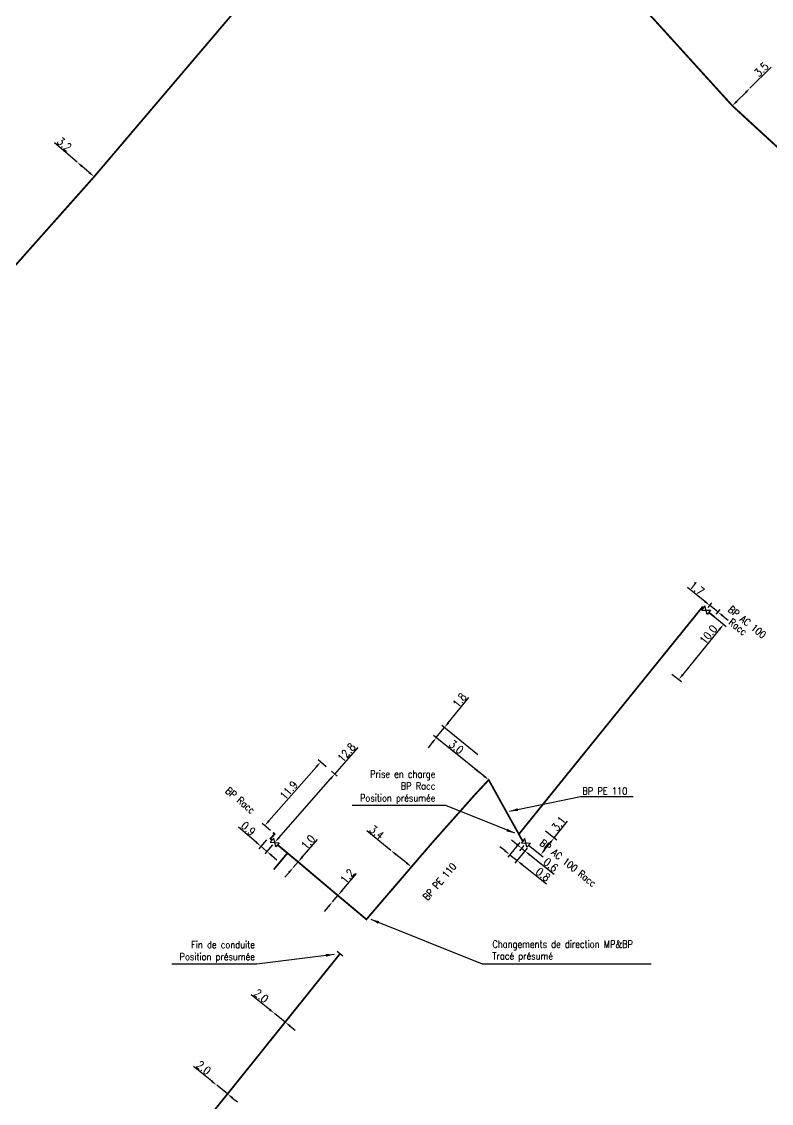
# Model space of a CAD drawing. Header units: millimetres. Extents: x 183997 to 185000, y 127999 to 129007.
# Drawn here: x 184763.2 to 184868.7, y 128414 to 128566 of the extents above; entities that cross this region are included whole.
import ezdxf
from ezdxf.enums import TextEntityAlignment as Align

# ---------------------------------------------------------------- set-up
doc = ezdxf.new("R2010")
doc.units = ezdxf.units.MM
doc.header["$PDMODE"] = 34
for name, pattern in [('L_100_PE', [14, 10, -1.5, 1, -1.5]), ('L_25_FT', [2000, 1000, 1000]), ('L_25_PE', [2000, 1000, 1000]), ('L_RAC_AP', [3.5, 2, -1.5]), ('L_RAC_PE', [3.5, 2, -1.5])]:
    doc.linetypes.add(name, pattern=pattern)
doc.layers.get('0').update_dxf_attribs({"linetype": 'CONTINUOUS'})
doc.layers.get('DEFPOINTS').update_dxf_attribs({"linetype": 'CONTINUOUS'})
for name, color, linetype in [('L_140', 3, 'CONTINUOUS'), ('L_150', 1, 'CONTINUOUS'), ('L_170', 7, 'CONTINUOUS'), ('L_300', 7, 'CONTINUOUS'), ('L_340', 7, 'CONTINUOUS')]:
    doc.layers.add(name, color=color, linetype=linetype)
doc.styles.get("Standard").update_dxf_attribs({"font": 'romans.shx', "width": 0.85})
doc.dimstyles.get("Standard").update_dxf_attribs({"dimtxt": 1.5, "dimasz": 1.2, "dimexe": 0.625, "dimexo": 0.625, "dimgap": 0.25, "dimtad": 1, "dimdec": 1, "dimzin": 0, "dimdsep": 46, "dimtxsty": 'Standard', "dimcen": -0.5, "dimadec": 0, "dimazin": 0, "dimtfac": 1, "dimtdec": 1, "dimtmove": 0, "dimatfit": 3, "dimfxl": 0, "dimtolj": 1, "dimtzin": 0, "dimarcsym": 0})

# ---------------------------------------------------------------- blocks, each defined once
blk = doc.blocks.new('*D153')
at = {"layer": 'DEFPOINTS', "color": 0, "ltscale": 0.5, "transparency": 16777216}
for p in [(184836.55, 128452.55), (184838.14, 128451.28), (184834.16, 128450.56)]:
    blk.add_point(p, dxfattribs=at)
at = {"layer": 'L_300', "color": 0, "lineweight": -2, "ltscale": 0.5, "transparency": 16777216}
for p, q in [((184836.91, 128452.26), (184838.5, 128450.98)), ((184838.14, 128451.28), (184840.02, 128453.62)), ((184834.52, 128450.27), (184836.6, 128448.6)), ((184836.79, 128449.6), (184837.58, 128450.58))]:
    blk.add_line(p, q, dxfattribs=at)
at = {"layer": 'L_300', "color": 0, "ltscale": 0.5, "transparency": 16777216}
for points in [[(184837.46, 128450.67), (184837.69, 128450.48), (184838.14, 128451.28)], [(184836.68, 128449.69), (184836.91, 128449.51), (184836.23, 128448.9)]]:
    blk.add_solid(points, dxfattribs=at)
at = {"layer": 'L_300', "color": 0, "ltscale": 0.5, "transparency": 16777216, "insert": (184838.78, 128453.27), "char_height": 1.125, "attachment_point": 5, "rotation": 51.2708}
blk.add_mtext('\\A1;3.1', dxfattribs=at)
blk = doc.blocks.new('*D154')
at = {"layer": 'DEFPOINTS', "color": 0, "ltscale": 0.5, "transparency": 16777216}
for p in [(184834.02, 128449.44), (184834.16, 128450.56), (184834.62, 128450.19)]:
    blk.add_point(p, dxfattribs=at)
at = {"layer": 'L_300', "color": 0, "lineweight": -2, "ltscale": 0.5, "transparency": 16777216}
for p, q in [((184832.85, 128450.38), (184832.15, 128450.95)), ((184833.86, 128450.2), (184833.25, 128449.46)), ((184833.55, 128449.82), (184834.02, 128449.44)), ((184834.33, 128449.82), (184833.72, 128449.08)), ((184834.72, 128448.88), (184838.12, 128446.16))]:
    blk.add_line(p, q, dxfattribs=at)
at = {"layer": 'L_300', "color": 0, "ltscale": 0.5, "transparency": 16777216}
for points in [[(184832.94, 128450.5), (184832.75, 128450.27), (184833.55, 128449.82)], [(184834.81, 128449), (184834.63, 128448.76), (184834.02, 128449.44)]]:
    blk.add_solid(points, dxfattribs=at)
at = {"layer": 'L_300', "color": 0, "ltscale": 0.5, "transparency": 16777216, "insert": (184837.66, 128447.48), "char_height": 1.125, "attachment_point": 5, "rotation": 321.2708}
blk.add_mtext('\\A1;0.6', dxfattribs=at)
blk = doc.blocks.new('*D155')
at = {"layer": 'DEFPOINTS', "color": 0, "linetype": 'Continuous', "transparency": 16777216}
for p in [(184833.61, 128451), (184834.62, 128450.19), (184832.92, 128448.1)]:
    blk.add_point(p, dxfattribs=at)
at = {"layer": 'L_140', "color": 0, "linetype": 'Continuous', "lineweight": -2, "transparency": 16777216}
for p, q in [((184831.21, 128449.48), (184830.5, 128450.04)), ((184833.31, 128450.64), (184831.61, 128448.55)), ((184834.33, 128449.82), (184832.63, 128447.74)), ((184831.91, 128448.91), (184832.92, 128448.1)), ((184833.63, 128447.54), (184837.04, 128444.8))]:
    blk.add_line(p, q, dxfattribs=at)
at = {"layer": 'L_140', "color": 0, "linetype": 'Continuous', "transparency": 16777216}
for points in [[(184831.3, 128449.59), (184831.11, 128449.36), (184831.91, 128448.91)], [(184833.72, 128447.65), (184833.53, 128447.42), (184832.92, 128448.1)]]:
    blk.add_solid(points, dxfattribs=at)
at = {"layer": 'L_140', "color": 0, "linetype": 'Continuous', "transparency": 16777216, "insert": (184836.58, 128446.13), "char_height": 1.125, "attachment_point": 5, "rotation": 321.2708}
blk.add_mtext('\\A1;0.8', dxfattribs=at)
blk = doc.blocks.new('L_340_07')
at = {"color": 0, "linetype": 'Continuous', "const_width": 0.25, "flags": 128}
blk.add_lwpolyline([(0, 0), (0.35, 0)], dxfattribs=at)
at = {"color": 0, "linetype": 'Continuous', "flags": 128}
blk.add_lwpolyline([(0.35, -0.5), (0.35, 0.5)], dxfattribs=at)
at = {"color": 0, "linetype": 'Continuous', "width": 0.75, "flags": 3}
for tag, p in [('DEF_LEG', (0.72, -3.47)), ('DEF_COUP', (0.72, -5.97)), ('DEF_TYPE', (0.72, -8.47))]:
    blk.add_attdef(tag, text='', height=1.2, dxfattribs=at).set_placement(p, align=Align.MIDDLE)
blk = doc.blocks.new('L_300_09')
at = {"color": 0, "linetype": 'Continuous', "flags": 128}
blk.add_lwpolyline([(0.5, -0.38), (-0.5, 0.38), (-0.5, -0.38), (0.5, 0.38), (0.5, -0.38)], dxfattribs=at)
at = {"color": 0, "linetype": 'Continuous', "width": 0.75}
blk.add_attdef('NUM', text='', height=1, dxfattribs=at).set_placement((0, 1.69), align=Align.MIDDLE_CENTER)
at = {"color": 0, "linetype": 'Continuous', "width": 0.75, "flags": 3}
for tag, p in [('DEF_LEG', (0, -5)), ('DEF_COUP', (0, -7.5)), ('DEF_TYPE', (0, -10))]:
    blk.add_attdef(tag, text='', height=1.2, dxfattribs=at).set_placement(p, align=Align.MIDDLE)
blk = doc.blocks.new('*D1363')
at = {"layer": 'DEFPOINTS', "color": 0, "linetype": 'Continuous', "transparency": 16777216}
for p in [(184798.79, 128426.61), (184798.79, 128426.61), (184800.31, 128425.39)]:
    blk.add_point(p, dxfattribs=at)
at = {"layer": 'L_150', "color": 0, "linetype": 'Continuous', "lineweight": -2, "transparency": 16777216}
for p, q in [((184798.09, 128427.17), (184795.53, 128429.22)), ((184800.31, 128425.39), (184798.79, 128426.61)), ((184801.01, 128424.83), (184801.71, 128424.26))]:
    blk.add_line(p, q, dxfattribs=at)
at = {"layer": 'L_150', "color": 0, "linetype": 'Continuous', "transparency": 16777216}
for points in [[(184798.18, 128427.29), (184797.99, 128427.06), (184798.79, 128426.61)], [(184801.1, 128424.94), (184800.92, 128424.71), (184800.31, 128425.39)]]:
    blk.add_solid(points, dxfattribs=at)
at = {"layer": 'L_150', "color": 0, "linetype": 'Continuous', "transparency": 16777216, "insert": (184796.93, 128429.07), "char_height": 1.125, "attachment_point": 5, "rotation": 321.2542}
blk.add_mtext('\\A1;2.0', dxfattribs=at)
blk = doc.blocks.new('*D1368')
at = {"layer": 'DEFPOINTS', "color": 0, "linetype": 'Continuous', "transparency": 16777216}
for p in [(184790.68, 128416.51), (184790.68, 128416.51), (184792.2, 128415.29)]:
    blk.add_point(p, dxfattribs=at)
at = {"layer": 'L_150', "color": 0, "linetype": 'Continuous', "lineweight": -2, "transparency": 16777216}
for p, q in [((184789.98, 128417.07), (184787.43, 128419.13)), ((184792.2, 128415.29), (184790.68, 128416.51)), ((184792.9, 128414.72), (184793.6, 128414.16))]:
    blk.add_line(p, q, dxfattribs=at)
at = {"layer": 'L_150', "color": 0, "linetype": 'Continuous', "transparency": 16777216}
for points in [[(184790.08, 128417.19), (184789.89, 128416.96), (184790.68, 128416.51)], [(184793, 128414.84), (184792.81, 128414.6), (184792.2, 128415.29)]]:
    blk.add_solid(points, dxfattribs=at)
at = {"layer": 'L_150', "color": 0, "linetype": 'Continuous', "transparency": 16777216, "insert": (184788.83, 128418.97), "char_height": 1.125, "attachment_point": 5, "rotation": 321.1436}
blk.add_mtext('\\A1;2.0', dxfattribs=at)
blk = doc.blocks.new('*D419')
at = {"layer": 'DEFPOINTS', "color": 0, "linetype": 'Continuous', "transparency": 16777216}
for p in [(184771.03, 128546.25), (184771.03, 128546.25), (184773.44, 128544.19)]:
    blk.add_point(p, dxfattribs=at)
at = {"layer": 'L_150', "color": 0, "linetype": 'Continuous', "lineweight": -2, "transparency": 16777216}
for p, q in [((184771.03, 128546.25), (184767.85, 128548.96)), ((184772.75, 128544.77), (184771.71, 128545.66))]:
    blk.add_line(p, q, dxfattribs=at)
at = {"layer": 'L_150', "color": 0, "linetype": 'Continuous', "transparency": 16777216}
for points in [[(184771.81, 128545.78), (184771.62, 128545.55), (184771.03, 128546.25)], [(184772.85, 128544.88), (184772.66, 128544.66), (184773.44, 128544.19)]]:
    blk.add_solid(points, dxfattribs=at)
at = {"layer": 'L_150', "color": 0, "linetype": 'Continuous', "transparency": 16777216, "insert": (184769.25, 128548.76), "char_height": 1.125, "attachment_point": 5, "rotation": 319.4443}
blk.add_mtext('\\A1;3.2', dxfattribs=at)
blk = doc.blocks.new('*D421')
at = {"layer": 'DEFPOINTS', "color": 0, "linetype": 'Continuous', "transparency": 16777216}
for p in [(184805.29, 128461.95), (184806.45, 128460.96), (184798.59, 128452.02)]:
    blk.add_point(p, dxfattribs=at)
at = {"layer": 'L_170', "color": 0, "linetype": 'Continuous', "lineweight": -2, "transparency": 16777216}
for p, q in [((184806.09, 128461.26), (184804.93, 128462.25)), ((184798.03, 128453.68), (184804.7, 128461.27)), ((184798.24, 128452.32), (184797.08, 128453.31))]:
    blk.add_line(p, q, dxfattribs=at)
at = {"layer": 'L_170', "color": 0, "linetype": 'Continuous', "transparency": 16777216}
for points in [[(184804.58, 128461.37), (184804.81, 128461.17), (184805.29, 128461.95)], [(184797.92, 128453.78), (184798.15, 128453.58), (184797.44, 128453)]]:
    blk.add_solid(points, dxfattribs=at)
at = {"layer": 'L_170', "color": 0, "linetype": 'Continuous', "transparency": 16777216, "insert": (184800.8, 128457.97), "char_height": 1.125, "attachment_point": 5, "rotation": 48.7253}
blk.add_mtext('\\A1;11.9', dxfattribs=at)
blk = doc.blocks.new('*D423')
at = {"layer": 'DEFPOINTS', "color": 0, "linetype": 'Continuous', "transparency": 16777216}
for p in [(184798, 128451.34), (184797.74, 128449.37), (184798.84, 128450.63)]:
    blk.add_point(p, dxfattribs=at)
at = {"layer": 'L_300', "color": 0, "linetype": 'Continuous', "lineweight": -2, "transparency": 16777216}
for p, q in [((184796.22, 128450.67), (184793.76, 128452.77)), ((184797.69, 128450.99), (184796.59, 128449.73)), ((184797.74, 128449.37), (184796.9, 128450.09)), ((184798.53, 128450.28), (184797.43, 128449.02)), ((184798.42, 128448.79), (184799.11, 128448.2))]:
    blk.add_line(p, q, dxfattribs=at)
at = {"layer": 'L_300', "color": 0, "linetype": 'Continuous', "transparency": 16777216}
for points in [[(184796.31, 128450.78), (184796.12, 128450.56), (184796.9, 128450.09)], [(184798.52, 128448.9), (184798.32, 128448.67), (184797.74, 128449.37)]]:
    blk.add_solid(points, dxfattribs=at)
at = {"layer": 'L_300', "color": 0, "linetype": 'Continuous', "transparency": 16777216, "insert": (184795.13, 128452.58), "char_height": 1.125, "attachment_point": 5, "rotation": 319.5215}
blk.add_mtext('\\A1;0.9', dxfattribs=at)
blk = doc.blocks.new('*D424')
at = {"layer": 'DEFPOINTS', "color": 0, "linetype": 'Continuous', "transparency": 16777216}
for p in [(184807.72, 128443.18), (184806.96, 128442.29), (184806.96, 128442.29)]:
    blk.add_point(p, dxfattribs=at)
at = {"layer": 'L_140', "color": 0, "linetype": 'Continuous', "lineweight": -2, "transparency": 16777216}
for p, q in [((184808.31, 128443.87), (184810.35, 128446.26)), ((184806.96, 128442.29), (184807.72, 128443.18)), ((184806.37, 128441.6), (184805.79, 128440.92))]:
    blk.add_line(p, q, dxfattribs=at)
at = {"layer": 'L_140', "color": 0, "linetype": 'Continuous', "transparency": 16777216}
for points in [[(184808.2, 128443.97), (184808.42, 128443.77), (184807.72, 128443.18)], [(184806.26, 128441.7), (184806.49, 128441.51), (184806.96, 128442.29)]]:
    blk.add_solid(points, dxfattribs=at)
at = {"layer": 'L_140', "color": 0, "linetype": 'Continuous', "transparency": 16777216, "insert": (184809.05, 128445.89), "char_height": 1.125, "attachment_point": 5, "rotation": 49.4523}
blk.add_mtext('\\A1;1.2', dxfattribs=at)
blk = doc.blocks.new('*D425')
at = {"layer": 'DEFPOINTS', "color": 0, "linetype": 'Continuous', "transparency": 16777216}
for p in [(184806.45, 128460.96), (184807.28, 128460.25), (184798.84, 128450.63)]:
    blk.add_point(p, dxfattribs=at)
at = {"layer": 'L_300', "color": 0, "linetype": 'Continuous', "lineweight": -2, "transparency": 16777216}
for p, q in [((184807.28, 128460.25), (184810.55, 128463.97)), ((184806.8, 128460.65), (184807.64, 128459.94)), ((184799.43, 128451.3), (184806.69, 128459.57))]:
    blk.add_line(p, q, dxfattribs=at)
at = {"layer": 'L_300', "color": 0, "linetype": 'Continuous', "transparency": 16777216}
for points in [[(184806.57, 128459.67), (184806.8, 128459.47), (184807.28, 128460.25)], [(184799.32, 128451.4), (184799.54, 128451.21), (184798.84, 128450.63)]]:
    blk.add_solid(points, dxfattribs=at)
at = {"layer": 'L_300', "color": 0, "linetype": 'Continuous', "transparency": 16777216, "insert": (184808.94, 128463.28), "char_height": 1.125, "attachment_point": 5, "rotation": 48.7253}
blk.add_mtext('\\A1;12.8', dxfattribs=at)
blk = doc.blocks.new('*D427')
at = {"layer": 'DEFPOINTS', "color": 0, "linetype": 'Continuous', "transparency": 16777216}
for p in [(184815.17, 128449.52), (184815.17, 128449.52), (184818.06, 128447.19)]:
    blk.add_point(p, dxfattribs=at)
at = {"layer": 'L_140', "color": 0, "linetype": 'Continuous', "lineweight": -2, "transparency": 16777216}
for p, q in [((184815.17, 128449.52), (184811.77, 128452.25)), ((184817.36, 128447.76), (184815.87, 128448.95))]:
    blk.add_line(p, q, dxfattribs=at)
at = {"layer": 'L_140', "color": 0, "linetype": 'Continuous', "transparency": 16777216}
for points in [[(184815.96, 128449.07), (184815.78, 128448.84), (184815.17, 128449.52)], [(184817.45, 128447.88), (184817.27, 128447.64), (184818.06, 128447.19)]]:
    blk.add_solid(points, dxfattribs=at)
at = {"layer": 'L_140', "color": 0, "linetype": 'Continuous', "transparency": 16777216, "insert": (184813.18, 128452.07), "char_height": 1.125, "attachment_point": 5, "rotation": 321.256}
blk.add_mtext('\\A1;3.4', dxfattribs=at)
blk = doc.blocks.new('*D428')
at = {"layer": 'DEFPOINTS', "color": 0, "linetype": 'Continuous', "transparency": 16777216}
for p in [(184802.12, 128447.9), (184801.44, 128447.11), (184801.44, 128447.11)]:
    blk.add_point(p, dxfattribs=at)
at = {"layer": 'L_140', "color": 0, "linetype": 'Continuous', "lineweight": -2, "transparency": 16777216}
for p, q in [((184802.71, 128448.58), (184804.83, 128451.03)), ((184801.44, 128447.11), (184802.12, 128447.9)), ((184800.85, 128446.43), (184800.26, 128445.75))]:
    blk.add_line(p, q, dxfattribs=at)
at = {"layer": 'L_140', "color": 0, "linetype": 'Continuous', "transparency": 16777216}
for points in [[(184802.59, 128448.67), (184802.82, 128448.48), (184802.12, 128447.9)], [(184800.73, 128446.53), (184800.96, 128446.33), (184801.44, 128447.11)]]:
    blk.add_solid(points, dxfattribs=at)
at = {"layer": 'L_140', "color": 0, "linetype": 'Continuous', "transparency": 16777216, "insert": (184803.53, 128450.67), "char_height": 1.125, "attachment_point": 5, "rotation": 49.1464}
blk.add_mtext('\\A1;1.0', dxfattribs=at)
blk = doc.blocks.new('*D429')
at = {"layer": 'DEFPOINTS', "color": 0, "linetype": 'Continuous', "transparency": 16777216}
for p in [(184822.69, 128466.76), (184827.76, 128462.67), (184828.93, 128459.42)]:
    blk.add_point(p, dxfattribs=at)
at = {"layer": 'L_140', "color": 0, "linetype": 'Continuous', "lineweight": -2, "transparency": 16777216}
for p, q in [((184823.25, 128467.46), (184826.12, 128471.01)), ((184821.56, 128465.36), (184822.69, 128466.76)), ((184827.4, 128462.97), (184822.32, 128467.05)), ((184821, 128464.66), (184820.43, 128463.95)), ((184828.56, 128459.72), (184821.19, 128465.65))]:
    blk.add_line(p, q, dxfattribs=at)
at = {"layer": 'L_140', "color": 0, "linetype": 'Continuous', "transparency": 16777216}
for points in [[(184823.14, 128467.55), (184823.37, 128467.37), (184822.69, 128466.76)], [(184820.88, 128464.75), (184821.11, 128464.56), (184821.56, 128465.36)]]:
    blk.add_solid(points, dxfattribs=at)
at = {"layer": 'L_140', "color": 0, "linetype": 'Continuous', "transparency": 16777216, "insert": (184824.83, 128470.61), "char_height": 1.125, "attachment_point": 5, "rotation": 51.1586}
blk.add_mtext('\\A1;1.8', dxfattribs=at)
blk = doc.blocks.new('*D430')
at = {"layer": 'DEFPOINTS', "color": 0, "linetype": 'Continuous', "transparency": 16777216}
for p in [(184826.63, 128461.27), (184826.63, 128461.27), (184828.93, 128459.42)]:
    blk.add_point(p, dxfattribs=at)
at = {"layer": 'L_140', "color": 0, "linetype": 'Continuous', "lineweight": -2, "transparency": 16777216}
for p, q in [((184826.63, 128461.27), (184822.99, 128464.21)), ((184828.23, 128459.99), (184827.33, 128460.71))]:
    blk.add_line(p, q, dxfattribs=at)
at = {"layer": 'L_140', "color": 0, "linetype": 'Continuous', "transparency": 16777216}
for points in [[(184827.43, 128460.83), (184827.24, 128460.59), (184826.63, 128461.27)], [(184828.32, 128460.1), (184828.13, 128459.87), (184828.93, 128459.42)]]:
    blk.add_solid(points, dxfattribs=at)
at = {"layer": 'L_140', "color": 0, "linetype": 'Continuous', "transparency": 16777216, "insert": (184824.38, 128464.05), "char_height": 1.125, "attachment_point": 5, "rotation": 321.1586}
blk.add_mtext('\\A1;3.0', dxfattribs=at)
blk = doc.blocks.new('*D448')
at = {"layer": 'DEFPOINTS', "color": 0, "linetype": 'Continuous', "transparency": 16777216}
for p in [(184859.5, 128483.28), (184861.18, 128483.02), (184860.65, 128482.36)]:
    blk.add_point(p, dxfattribs=at)
at = {"layer": 'L_170', "color": 0, "linetype": 'Continuous', "lineweight": -2, "transparency": 16777216}
for p, q in [((184859.34, 128484.5), (184856.89, 128486.46)), ((184859.8, 128483.64), (184860.33, 128484.3)), ((184861.18, 128483.02), (184860.04, 128483.94)), ((184860.94, 128482.72), (184861.48, 128483.38)), ((184861.89, 128482.45), (184862.59, 128481.89))]:
    blk.add_line(p, q, dxfattribs=at)
at = {"layer": 'L_170', "color": 0, "linetype": 'Continuous', "transparency": 16777216}
for points in [[(184859.43, 128484.62), (184859.24, 128484.38), (184860.04, 128483.94)], [(184861.98, 128482.57), (184861.79, 128482.34), (184861.18, 128483.02)]]:
    blk.add_solid(points, dxfattribs=at)
at = {"layer": 'L_170', "color": 0, "linetype": 'Continuous', "transparency": 16777216, "insert": (184858.23, 128486.35), "char_height": 1.125, "attachment_point": 5, "rotation": 321.2703}
blk.add_mtext('\\A1;1.7', dxfattribs=at)
blk = doc.blocks.new('*D449')
at = {"layer": 'DEFPOINTS', "color": 0, "linetype": 'Continuous', "transparency": 16777216}
for p in [(184859.5, 128483.28), (184854.34, 128474.6), (184855.67, 128473.53)]:
    blk.add_point(p, dxfattribs=at)
at = {"layer": 'L_170', "color": 0, "linetype": 'Continuous', "lineweight": -2, "transparency": 16777216}
for p, q in [((184859.87, 128482.98), (184862.34, 128481)), ((184861.41, 128480.6), (184856.24, 128474.23)), ((184854.71, 128474.3), (184856.04, 128473.24))]:
    blk.add_line(p, q, dxfattribs=at)
at = {"layer": 'L_170', "color": 0, "linetype": 'Continuous', "transparency": 16777216}
for points in [[(184861.29, 128480.69), (184861.52, 128480.5), (184861.97, 128481.29)], [(184856.12, 128474.33), (184856.35, 128474.14), (184855.67, 128473.53)]]:
    blk.add_solid(points, dxfattribs=at)
at = {"layer": 'L_170', "color": 0, "linetype": 'Continuous', "transparency": 16777216, "insert": (184859.83, 128479.85), "char_height": 1.125, "attachment_point": 5, "rotation": 50.9145}
blk.add_mtext('\\A1;10.0', dxfattribs=at)
blk = doc.blocks.new('*D457')
at = {"layer": 'DEFPOINTS', "color": 0, "linetype": 'Continuous', "transparency": 16777216}
for p in [(184865.68, 128556.62), (184865.68, 128556.62), (184863.2, 128554.16)]:
    blk.add_point(p, dxfattribs=at)
at = {"layer": 'L_150', "color": 0, "linetype": 'Continuous', "lineweight": -2, "transparency": 16777216}
for p, q in [((184865.68, 128556.62), (184868.65, 128559.57)), ((184863.84, 128554.79), (184865.05, 128555.99))]:
    blk.add_line(p, q, dxfattribs=at)
at = {"layer": 'L_150', "color": 0, "linetype": 'Continuous', "transparency": 16777216}
for points in [[(184864.94, 128556.1), (184865.15, 128555.88), (184865.68, 128556.62)], [(184863.73, 128554.9), (184863.95, 128554.69), (184863.2, 128554.16)]]:
    blk.add_solid(points, dxfattribs=at)
at = {"layer": 'L_150', "color": 0, "linetype": 'Continuous', "transparency": 16777216, "insert": (184867.28, 128559.26), "char_height": 1.125, "attachment_point": 5, "rotation": 44.8225}
blk.add_mtext('\\A1;3.5', dxfattribs=at)

msp = doc.modelspace()

# ---------------------------------------------------------------- linework, layer by layer
at = {"layer": 'L_140', "linetype": 'L_100_PE', "ltscale": 0.5}
msp.add_lwpolyline([(184833.77, 128450.88, 0.25, 0.25, 0), (184833.61, 128451, 0.25, 0.25, 0), (184828.93, 128459.42, 0.25, 0.25, 0), (184827.13, 128457.5, 0.25, 0.25, 0), (184820.98, 128450.59, 0.25, 0.25, 0), (184814.82, 128443.42, 0.25, 0.25, 0), (184811.73, 128439.82, 0.25, 0.25, 0), (184807.72, 128443.18, 0.25, 0.25, 0), (184802.12, 128447.9, 0.25, 0.25, 0), (184799.22, 128450.31, 0, 0, 0)], format="xyseb", dxfattribs=at)
at = {"layer": 'L_140', "linetype": 'L_100_PE', "ltscale": 0.5, "const_width": 0.25}
msp.add_lwpolyline([(184800.63, 128449.13), (184798.7, 128446.83)], dxfattribs=at)
at = {"layer": 'L_150', "linetype": 'L_25_PE', "const_width": 0.25, "flags": 128}
msp.add_lwpolyline([(184763.44, 128642.3), (184765.64, 128640.84), (184766.17, 128641.68), (184779.3, 128632.06), (184788.81, 128625.05), (184799.52, 128616.92), (184810.28, 128608.87), (184820.88, 128599.03), (184835.35, 128584.81), (184863.2, 128554.16), (184885.54, 128533.65), (184895.58, 128525.21), (184911.2, 128512), (184915.27, 128508.56), (184921.55, 128504.13), (184951.67, 128480.14), (184958.49, 128474.04), (184969.04, 128466.31), (184966.39, 128462.69), (184965.8, 128461.88), (184963.17, 128458.3)], dxfattribs=at)
at = {"layer": 'L_150', "linetype": 'L_25_FT', "ltscale": 0.5, "const_width": 0.25, "flags": 128}
msp.add_lwpolyline([(184745.35, 128512.38), (184759.81, 128528.87), (184773.44, 128544.19), (184773.44, 128544.19), (184794.1, 128568.47), (184806.96, 128582.71)], dxfattribs=at)
at = {"layer": 'L_150', "linetype": 'L_25_PE', "ltscale": 0.5, "flags": 128}
msp.add_lwpolyline([(184807.79, 128434.71, 0.25, 0.25, 0), (184807.79, 128434.71, 0.25, 0.25, 0), (184800.31, 128425.39, 0.25, 0.25, 0), (184792.2, 128415.29, 0.25, 0.25, 0), (184785.85, 128407.45, 0.25, 0.25, 0), (184784.06, 128405.22, 0.25, 0.25, 0), (184781.56, 128401.78, 0.25, 0.25, 0), (184781.56, 128401.78, 0.25, 0.25, 0), (184780.48, 128400.71, 0.25, 0.25, 0), (184778.41, 128398.53, 0.25, 0.25, 0), (184776.3, 128397.67, 0.25, 0.25, 0), (184772.05, 128392.3, 0.25, 0.25, 0), (184770.91, 128390.97, 0.25, 0.25, 0), (184761.76, 128379.72, 0.25, 0.25, 0), (184756.51, 128372.95, 0.25, 0.25, 0), (184751.37, 128366.16, 0.25, 0.25, 0), (184739.32, 128351.57, 0.25, 0.25, 0), (184738.36, 128350.64, 0.25, 0.25, 0), (184738.36, 128350.64, 0.25, 0.25, 0), (184736.53, 128350.65, 0.25, 0.25, 0), (184735.35, 128352.17, 0.25, 0.25, 0), (184735.05, 128352.56, 0.25, 0.25, 0), (184729.39, 128350.79, 0.25, 0.25, 0), (184727.24, 128350.24, 0, 0, 0)], format="xyseb", dxfattribs=at)
at = {"layer": 'L_170', "linetype": 'L_RAC_AP', "flags": 128}
msp.add_lwpolyline([(184859.11, 128483.59, 0.25, 0.25, 0), (184858.97, 128483.7, 0.25, 0.25, 0), (184838.82, 128458.79, 0.25, 0.25, 0), (184836.65, 128456.1, 0.25, 0.25, 0), (184833.17, 128451.79, 0, 0, 0)], format="xyseb", dxfattribs=at)
at = {"layer": 'L_170', "linetype": 'L_RAC_AP', "const_width": 0.25, "flags": 128}
msp.add_lwpolyline([(184860.65, 128482.36), (184859.89, 128482.96)], dxfattribs=at)
at = {"layer": 'L_170', "linetype": 'L_RAC_PE', "ltscale": 0.5, "const_width": 0.25, "flags": 128}
msp.add_lwpolyline([(184798.46, 128450.95), (184798.23, 128451.15), (184798.82, 128451.82), (184798.59, 128452.02)], dxfattribs=at)
at = {"layer": 'L_170', "linetype": 'L_RAC_AP', "ltscale": 0.5, "const_width": 0.25}
msp.add_lwpolyline([(184834.62, 128450.19), (184834.55, 128450.25)], dxfattribs=at)

# ---------------------------------------------------------------- block references
at = {"layer": 'L_300', "ltscale": 0.5}
for p, rotation in [((184859.5, 128483.28), 321.2707543902677), ((184798.84, 128450.63), 319.521530601788), ((184834.16, 128450.56), 321.2707543902677)]:
    msp.add_blockref('L_300_09', p, dxfattribs=dict(at, rotation=rotation))
at = {"layer": 'L_340', "rotation": 51.25424618173297}
msp.add_blockref('L_340_07', (184807.79, 128434.71), dxfattribs=at)

# ---------------------------------------------------------------- texts
at = {"layer": 'L_140', "linetype": 'Continuous', "width": 0.85}
msp.add_text('BP PE 110', height=1, rotation=49.3256, dxfattribs=at).set_placement((184822.02, 128445.13), align=Align.MIDDLE)
at = {"layer": 'L_140', "linetype": 'Continuous', "char_height": 1, "attachment_point": 4}
for s, insert in [('BP PE 110', (184842.1, 128457.85)), ('Changements de direction MP&BP\\PTracé présumé', (184829.45, 128435.34))]:
    msp.add_mtext(s, dxfattribs=dict(at, insert=insert))
at = {"layer": 'L_170', "linetype": 'Continuous', "width": 0.85}
for s, rotation, p in [('BP AC 100', 321.2708, (184865.28, 128481.6)), ('Racc', 321.2708, (184863.98, 128480.93)), ('BP Racc', 319.9618, (184793.99, 128456.55)), ('BP AC 100 Racc', 321.2708, (184840.09, 128447.73))]:
    msp.add_text(s, height=1, rotation=rotation, dxfattribs=at).set_placement(p, align=Align.MIDDLE)
at = {"layer": 'L_170', "linetype": 'Continuous', "insert": (184821.43, 128458.4), "char_height": 1, "attachment_point": 6}
msp.add_mtext('Prise en charge\\PBP Racc\\PPosition présumée', dxfattribs=at)
at = {"layer": 'L_340', "linetype": 'Continuous', "insert": (184796.05, 128435.26), "char_height": 1, "attachment_point": 6}
msp.add_mtext('Fin de conduite\\PPosition présumée', dxfattribs=at)

# ---------------------------------------------------------------- dimensions: what is measured, and where the dimension line sits
at = {"layer": 'L_140', "linetype": 'Continuous'}
for base, p1, p2, angle, override, picture, middle in [((184822.69, 128466.76), (184828.93, 128459.42), (184827.76, 128462.67), 231.1586, {"dimscale": 0.75, "dimatfit": 0}, '*D429', (184825.41, 128470.14)), ((184826.63, 128461.27), (184828.93, 128459.42), (184826.63, 128461.27), 321.1586, {"dimscale": 0.75}, '*D430', (184823.91, 128463.46)), ((184801.44, 128447.11), (184802.12, 128447.9), (184801.44, 128447.11), 49.1464, {"dimscale": 0.75, "dimatfit": 0}, '*D428', (184804.1, 128450.18)), ((184806.96, 128442.29), (184807.72, 128443.18), (184806.96, 128442.29), 49.4523, {"dimscale": 0.75, "dimatfit": 0}, '*D424', (184809.62, 128445.4))]:
    dim = msp.add_linear_dim(base=base, p1=p1, p2=p2, angle=angle, dimstyle='Standard', override=override, dxfattribs=at)
    dim.commit()
    dim.dimension.update_dxf_attribs({"geometry": picture, "text_midpoint": middle, "dimtype": 160})
for base, p1, p2, angle, text, picture, middle in [((184815.17, 128449.52), (184818.06, 128447.19), (184815.17, 128449.52), 321.256, '3.4', '*D427', (184812.71, 128451.49)), ((184832.92, 128448.1), (184833.61, 128451), (184834.62, 128450.19), 141.2708, '0.8', '*D155', (184836.11, 128445.55))]:
    dim = msp.add_linear_dim(base=base, p1=p1, p2=p2, angle=angle, text=text, dimstyle='Standard', override={"dimscale": 0.75}, dxfattribs=at)
    dim.commit()
    dim.dimension.update_dxf_attribs({"geometry": picture, "text_midpoint": middle, "dimtype": 160})
at = {"layer": 'L_150', "linetype": 'Continuous'}
for base, p1, p2, angle, override, picture, middle in [((184865.68, 128556.62), (184863.2, 128554.16), (184865.68, 128556.62), 224.8225, {"dimscale": 0.75}, '*D457', (184867.8, 128558.73)), ((184771.03, 128546.25), (184773.44, 128544.19), (184771.03, 128546.25), 319.4443, {"dimscale": 0.75}, '*D419', (184768.76, 128548.19)), ((184798.79, 128426.61), (184800.31, 128425.39), (184798.79, 128426.61), 321.2542, {"dimscale": 0.75, "dimlfac": 1, "dimlunit": 2, "dimatfit": 0}, '*D1363', (184796.46, 128428.48)), ((184790.6834, 128416.5097), (184792.2019, 128415.2863), (184790.6834, 128416.5097), 321.1436, {"dimscale": 0.75, "dimatfit": 0}, '*D1368', (184788.3556, 128418.3851))]:
    dim = msp.add_linear_dim(base=base, p1=p1, p2=p2, angle=angle, dimstyle='Standard', override=override, dxfattribs=at)
    dim.commit()
    dim.dimension.update_dxf_attribs({"geometry": picture, "text_midpoint": middle, "dimtype": 160})
at = {"layer": 'L_170', "linetype": 'Continuous'}
dim = msp.add_linear_dim(base=(184861.18, 128483.02), p1=(184859.5, 128483.28), p2=(184860.65, 128482.36), angle=141.2703, text='1.7', dimstyle='Standard', override={"dimscale": 0.75, "dimatfit": 0}, dxfattribs=at)
dim.commit()
dim.dimension.update_dxf_attribs({"geometry": '*D448', "text_midpoint": (184857.76, 128485.76), "dimtype": 160})
dim = msp.add_linear_dim(base=(184855.67, 128473.53), p1=(184859.5, 128483.28), p2=(184854.34, 128474.6), angle=50.9145, dimstyle='Standard', override={"dimscale": 0.75}, dxfattribs=at)
dim.commit()
dim.dimension.update_dxf_attribs({"geometry": '*D449', "text_midpoint": (184860.41, 128479.37), "dimtype": 160})
dim = msp.add_linear_dim(base=(184805.29, 128461.95), p1=(184798.59, 128452.02), p2=(184806.45, 128460.96), angle=228.7253, dimstyle='Standard', override={"dimscale": 0.75, "dimatfit": 0}, dxfattribs=at)
dim.commit()
dim.dimension.update_dxf_attribs({"geometry": '*D421', "text_midpoint": (184800.8, 128457.97)})
at = {"layer": 'L_300', "linetype": 'Continuous'}
dim = msp.add_linear_dim(base=(184807.28, 128460.25), p1=(184798.84, 128450.63), p2=(184806.45, 128460.96), angle=228.7253, dimstyle='Standard', override={"dimscale": 0.75}, dxfattribs=at)
dim.commit()
dim.dimension.update_dxf_attribs({"geometry": '*D425', "text_midpoint": (184809.51, 128462.78), "dimtype": 160})
dim = msp.add_linear_dim(base=(184797.74, 128449.37), p1=(184798, 128451.34), p2=(184798.84, 128450.63), angle=139.5215, text='0.9', dimstyle='Standard', override={"dimscale": 0.75, "dimatfit": 0}, dxfattribs=at)
dim.commit()
dim.dimension.update_dxf_attribs({"geometry": '*D423', "text_midpoint": (184794.64, 128452.01), "dimtype": 160})
at = {"layer": 'L_300', "ltscale": 0.5}
for base, p2, angle, override, picture, middle in [((184838.14, 128451.28), (184836.55, 128452.55), 231.2708, {"dimscale": 0.75}, '*D153', (184839.36, 128452.8)), ((184834.02, 128449.44), (184834.62, 128450.19), 141.2708, {"dimscale": 0.75, "dimatfit": 0}, '*D154', (184837.19, 128446.9))]:
    dim = msp.add_linear_dim(base=base, p1=(184834.16, 128450.56), p2=p2, angle=angle, dimstyle='Standard', override=override, dxfattribs=at)
    dim.commit()
    dim.dimension.update_dxf_attribs({"geometry": picture, "text_midpoint": middle, "dimtype": 160})

# ---------------------------------------------------------------- leaders
at = {"layer": 'L_140', "linetype": 'Continuous', "annotation_type": 0, "has_hookline": 1, "hookline_direction": 0}
for points, text_width in [([(184831.86, 128455.01), (184841.85, 128457.1)], 7.16), ([(184812.35, 128439.83), (184828, 128433.59), (184829.2, 128433.59)], 22.34)]:
    msp.add_leader(points, dimstyle='Standard', dxfattribs=dict(at, text_width=text_width))
at = {"layer": 'L_170', "linetype": 'Continuous', "annotation_type": 0, "has_hookline": 1, "hookline_direction": 1, "text_width": 11.7}
msp.add_leader([(184832.6, 128451.93), (184822.88, 128455.81), (184821.68, 128455.81)], dimstyle='Standard', dxfattribs=at)
at = {"layer": 'L_340', "linetype": 'Continuous', "annotation_type": 0, "has_hookline": 1, "hookline_direction": 1, "text_width": 11.7}
msp.add_leader([(184807.21, 128434.91), (184796.3, 128433.51)], dimstyle='Standard', dxfattribs=at)

doc.saveas('drawing.dxf')
